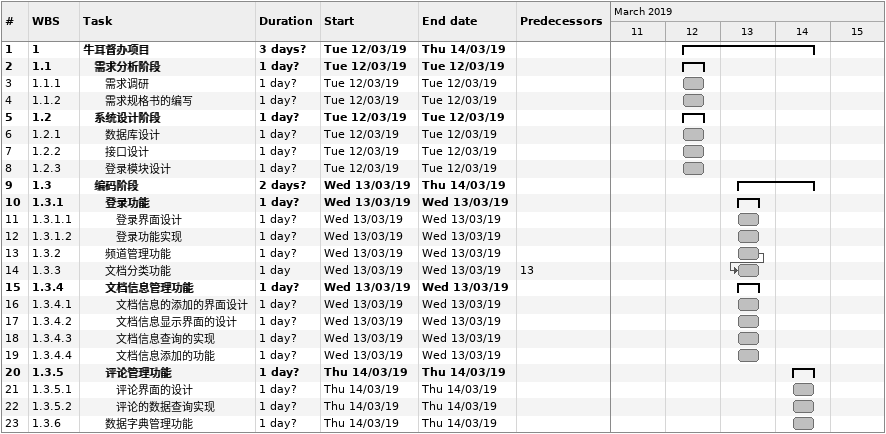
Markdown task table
| ID | WBS | Task | Duration | Start | Finish | Predecessors |
|---|---|---|---|---|---|---|
| 1 | 1 | **牛耳督办项目** | 3d? | 2019-03-12 | 2019-03-14 |  |
| 2 | 1.1 | **需求分析阶段** | 1d? | 2019-03-12 | 2019-03-12 |  |
| 3 | 1.1.1 | 需求调研 | 1d? | 2019-03-12 | 2019-03-12 |  |
| 4 | 1.1.2 | 需求规格书的编写 | 1d? | 2019-03-12 | 2019-03-12 |  |
| 5 | 1.2 | **系统设计阶段** | 1d? | 2019-03-12 | 2019-03-12 |  |
| 6 | 1.2.1 | 数据库设计 | 1d? | 2019-03-12 | 2019-03-12 |  |
| 7 | 1.2.2 | 接口设计 | 1d? | 2019-03-12 | 2019-03-12 |  |
| 8 | 1.2.3 | 登录模块设计 | 1d? | 2019-03-12 | 2019-03-12 |  |
| 9 | 1.3 | **编码阶段** | 2d? | 2019-03-13 | 2019-03-14 |  |
| 10 | 1.3.1 | **登录功能** | 1d? | 2019-03-13 | 2019-03-13 |  |
| 11 | 1.3.1.1 | 登录界面设计 | 1d? | 2019-03-13 | 2019-03-13 |  |
| 12 | 1.3.1.2 | 登录功能实现 | 1d? | 2019-03-13 | 2019-03-13 |  |
| 13 | 1.3.2 | 频道管理功能 | 1d? | 2019-03-13 | 2019-03-13 |  |
| 14 | 1.3.3 | 文档分类功能 | 1d | 2019-03-13 | 2019-03-13 | 13 |
| 15 | 1.3.4 | **文档信息管理功能** | 1d? | 2019-03-13 | 2019-03-13 |  |
| 16 | 1.3.4.1 | 文档信息的添加的界面设计 | 1d? | 2019-03-13 | 2019-03-13 |  |
| 17 | 1.3.4.2 | 文档信息显示界面的设计 | 1d? | 2019-03-13 | 2019-03-13 |  |
| 18 | 1.3.4.3 | 文档信息查询的实现 | 1d? | 2019-03-13 | 2019-03-13 |  |
| 19 | 1.3.4.4 | 文档信息添加的功能 | 1d? | 2019-03-13 | 2019-03-13 |  |
| 20 | 1.3.5 | **评论管理功能** | 1d? | 2019-03-14 | 2019-03-14 |  |
| 21 | 1.3.5.1 | 评论界面的设计 | 1d? | 2019-03-14 | 2019-03-14 |  |
| 22 | 1.3.5.2 | 评论的数据查询实现 | 1d? | 2019-03-14 | 2019-03-14 |  |
| 23 | 1.3.6 | 数据字典管理功能 | 1d? | 2019-03-14 | 2019-03-14 |  |
